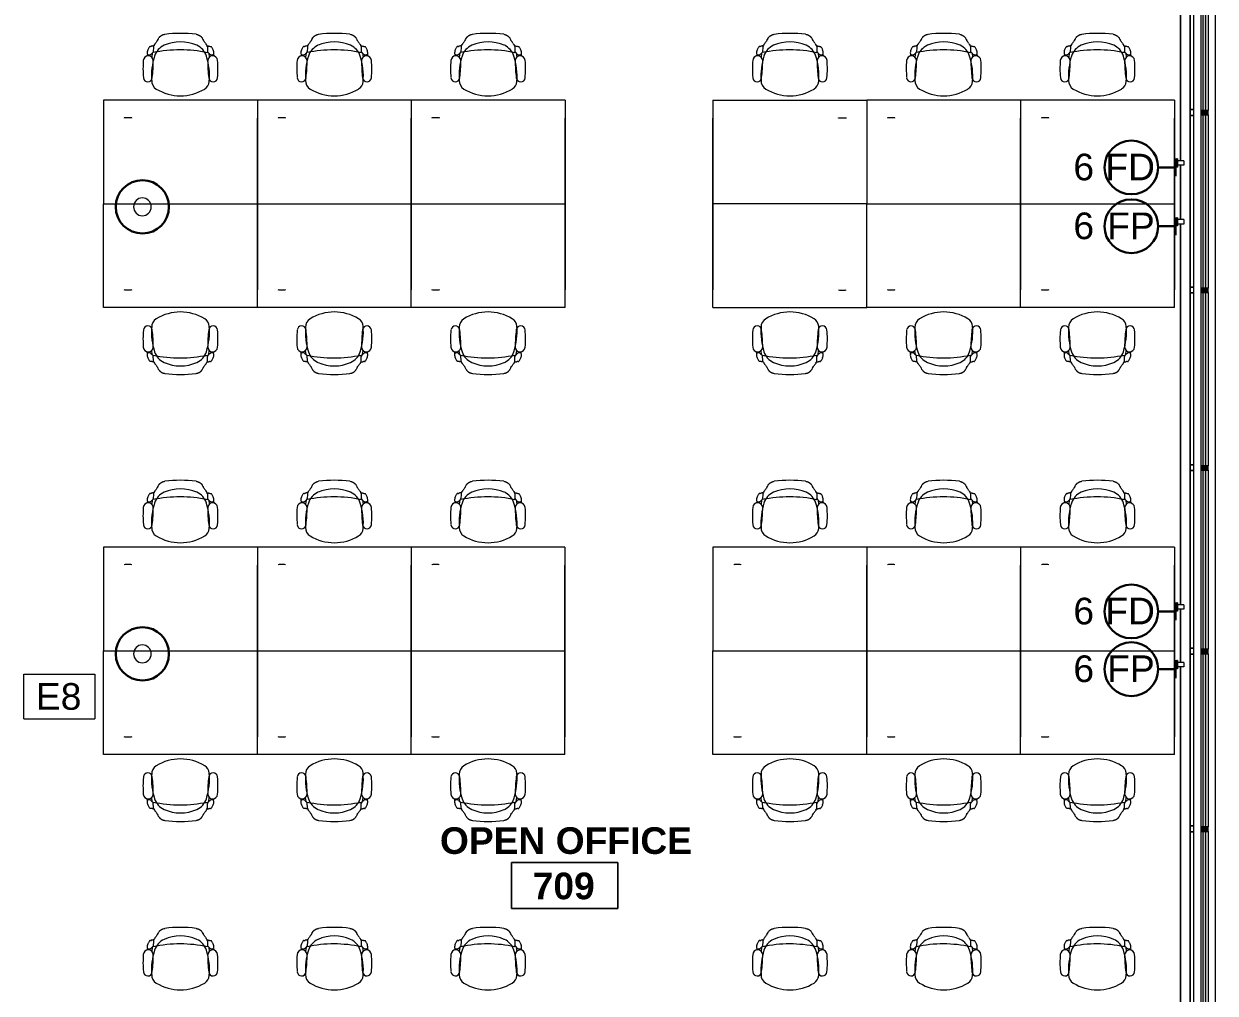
# Model space of a CAD drawing. Header units: inches. Extents: x -2349 to 1043, y -456 to 2193.
# Drawn here: x 603 to 1005.7, y 743.5 to 1071 of the extents above; entities that cross this region are included whole.
import ezdxf

# ---------------------------------------------------------------- set-up
doc = ezdxf.new("R2010")
doc.units = ezdxf.units.IN
doc.header["$MEASUREMENT"] = 0
for name, color, linetype, lineweight in [('5033_00_7th-9th Floors_Updated_dwg', 8, 'Continuous', 9), ('A-ANNO-KEYN', 231, 'Continuous', 9), ('A-ANNO-NOTE', 131, 'Continuous', 30), ('A-AREA-IDEN', 2, 'Continuous', 9), ('A-DETL-GENF', 92, 'Continuous', 9), ('A-GLAZ-CURT', 52, 'Continuous', 13), ('A-GLAZ-CWMG', 51, 'Continuous', 13), ('A-Glaz-Exst', 7, 'Continuous', 9), ('A-Shell', 7, 'Continuous', 9), ('E-ELEC-FIXT', 91, 'Continuous', 9), ('I-FURN', 30, 'Continuous', 9), ('I-WALL', 2, 'Continuous', 13)]:
    doc.layers.add(name, color=color, linetype=linetype, lineweight=lineweight)
doc.styles.add('Arial', font='arial.ttf', dxfattribs={"height": 9})
doc.styles.add('Swis721 Lt BT', font='swissl.ttf', dxfattribs={"height": 9})
doc.styles.add('Swis721 Lt BT_B', font='', dxfattribs={"height": 9})
doc.styles.get('Swis721 Lt BT_B').set_extended_font_data('Swis721 Lt BT', bold=True)

# ---------------------------------------------------------------- blocks, each defined once
blk = doc.blocks.new('5033_00_7th-9th Floors_Updated_dwg-8585573-7TH FLOOR POWER _ SIGNAL')
at = {"layer": 'A-Glaz-Exst'}
for p, q in [((997.2, 439.06), (997.2, 918.98)), ((997.2, 918.98), (997.2, 439.06)), ((997.2, 862.06), (998.45, 862.06)), ((998.45, 862.06), (997.2, 862.06)), ((997.2, 860.06), (998.45, 860.06)), ((998.45, 860.06), (997.2, 860.06)), ((997.2, 802.06), (998.45, 802.06)), ((998.45, 802.06), (997.2, 802.06)), ((997.2, 800.06), (998.45, 800.06)), ((998.45, 800.06), (997.2, 800.06)), ((997.2, 742.06), (998.45, 742.06)), ((998.45, 742.06), (997.2, 742.06)), ((997.2, 740.06), (998.45, 740.06)), ((998.45, 740.06), (997.2, 740.06)), ((997.2, 680.06), (998.45, 680.06)), ((998.45, 680.06), (997.2, 680.06)), ((997.2, 678.06), (998.45, 678.06)), ((998.45, 678.06), (997.2, 678.06)), ((997.2, 620.06), (998.45, 620.06)), ((998.45, 620.06), (997.2, 620.06)), ((997.2, 618.06), (998.45, 618.06)), ((998.45, 618.06), (997.2, 618.06))]:
    blk.add_line(p, q, dxfattribs=at)
at = {"layer": 'A-Shell'}
for p, q in [((993.95, 844.73), (993.95, 918.98)), ((993.95, 918.98), (993.95, 844.73)), ((993.95, 824.85), (993.95, 843.23)), ((993.95, 843.23), (993.95, 824.85)), ((993.95, 694.73), (993.95, 823.35)), ((993.95, 823.35), (993.95, 694.73)), ((993.95, 675.23), (993.95, 693.23)), ((993.95, 693.23), (993.95, 675.23)), ((993.95, 545.91), (993.95, 673.73)), ((993.95, 673.73), (993.95, 545.91))]:
    blk.add_line(p, q, dxfattribs=at)
blk = doc.blocks.new('System Panel - Glazed-9144666-7TH FLOOR POWER _ SIGNAL')
at = {"layer": 'A-GLAZ-CURT', "lineweight": 9}
h = blk.add_hatch(color=7, dxfattribs=at)
h.paths.add_polyline_path([(-64.04, -0.5), (-6.75, -0.5), (-6.75, 0.5), (-64.04, 0.5)], flags=0)
h.paths.add_polyline_path([(5.25, -0.5), (64.04, -0.5), (64.04, 0.5), (5.25, 0.5)], flags=0)
at = {"layer": 'A-GLAZ-CURT', "color": 8, "lineweight": 20}
for p, q in [((64.04, 0.5), (-64.04, 0.5)), ((-64.04, 0.5), (-64.04, -0.5)), ((64.04, -0.5), (64.04, 0.5)), ((-64.04, -0.5), (64.04, -0.5))]:
    blk.add_line(p, q, dxfattribs=at)
blk = doc.blocks.new('System Panel - Glazed-7824389-7TH FLOOR POWER _ SIGNAL')
at = {"layer": 'A-GLAZ-CURT', "lineweight": 9}
blk.add_hatch(color=7, dxfattribs=at).paths.add_polyline_path([(-29.25, -0.5), (29.25, -0.5), (29.25, 0.5), (-29.25, 0.5)], flags=0)
at = {"layer": 'A-GLAZ-CURT', "color": 8, "lineweight": 20}
for p, q in [((29.25, 0.5), (-29.25, 0.5)), ((-29.25, 0.5), (-29.25, -0.5)), ((29.25, -0.5), (29.25, 0.5)), ((-29.25, -0.5), (29.25, -0.5))]:
    blk.add_line(p, q, dxfattribs=at)
blk = doc.blocks.new('System Panel - Glazed-7824390-7TH FLOOR POWER _ SIGNAL')
at = {"layer": 'A-GLAZ-CURT', "lineweight": 9}
blk.add_hatch(color=7, dxfattribs=at).paths.add_polyline_path([(-30.25, -0.5), (30.25, -0.5), (30.25, 0.5), (-30.25, 0.5)], flags=0)
at = {"layer": 'A-GLAZ-CURT', "color": 8, "lineweight": 20}
for p, q in [((30.25, 0.5), (-30.25, 0.5)), ((-30.25, 0.5), (-30.25, -0.5)), ((30.25, -0.5), (30.25, 0.5)), ((-30.25, -0.5), (30.25, -0.5))]:
    blk.add_line(p, q, dxfattribs=at)
blk = doc.blocks.new('Rectangular Mullion - 1_5_ x 2_5_ rectangular SS-7796962-7TH FLOOR POWER _ SIGNAL')
at = {"layer": 'A-GLAZ-CWMG', "lineweight": 9}
for p, q in [((1000.83, -245.79), (1000.83, -304.29)), ((1003.33, -245.79), (1003.33, -304.29))]:
    blk.add_line(p, q, dxfattribs=at)
blk = doc.blocks.new('Rectangular Mullion - 1_5_ x 2_5_ rectangular SS-7796928-7TH FLOOR POWER _ SIGNAL')
at = {"layer": 'A-GLAZ-CWMG', "lineweight": 9}
for p, q in [((1000.83, -63.79), (1000.83, -124.29)), ((1003.33, -63.79), (1003.33, -124.29))]:
    blk.add_line(p, q, dxfattribs=at)
blk = doc.blocks.new('Rectangular Mullion - 1_5_ x 2_5_ rectangular SS-9144664-7TH FLOOR POWER _ SIGNAL')
at = {"layer": 'A-GLAZ-CWMG', "lineweight": 9}
for p, q in [((1000.83, 1169.8), (1000.83, 1111)), ((1003.33, 1169.8), (1003.33, 1111)), ((1000.83, 1099), (1000.83, 1041.71)), ((1003.33, 1099), (1003.33, 1041.71))]:
    blk.add_line(p, q, dxfattribs=at)
blk = doc.blocks.new('Rectangular Mullion - 1_5_ x 2_5_ rectangular SS-7796925-7TH FLOOR POWER _ SIGNAL')
at = {"layer": 'A-GLAZ-CWMG', "lineweight": 9}
blk.add_hatch(color=7, dxfattribs=at).paths.add_polyline_path([(-0.75, 0.5), (-0.75, 1.25), (0.75, 1.25), (0.75, -1.25), (-0.75, -1.25), (-0.75, -0.5)], flags=0)
at = {"layer": 'A-GLAZ-CWMG', "color": 8, "lineweight": 20}
for p, q in [((-0.75, 1.25), (0.75, 1.25)), ((-0.75, -1.25), (-0.75, 1.25)), ((0.75, 1.25), (0.75, -1.25)), ((0.75, -1.25), (-0.75, -1.25))]:
    blk.add_line(p, q, dxfattribs=at)
blk = doc.blocks.new('Steelcase - Ology - Desk Electric - Rectangular - 29__ D - 52_ x 35_-7821944-7TH FLOOR POWER _ SIGNAL')
at = {"layer": 'I-FURN'}
for p, q in [((-29, -23.78), (-29, 11.22)), ((23, 11.22), (-29, 11.22)), ((23, -23.78), (23, 11.22)), ((-29, -23.78), (23, -23.78))]:
    blk.add_line(p, q, dxfattribs=at)
blk = doc.blocks.new('Steelcase - Ology - Desk Electric - Base - Rectangular - 29__ D - 34__ W - 76__ W-7821946-7TH FLOOR POWER _ SIGNAL')
at = {"layer": 'I-FURN'}
for p, q in [((-28.68, 11.22), (-28.68, -17.78)), ((13.8, -17.79), (13.8, -17.83)), ((13.8, -17.83), (14.11, -17.9)), ((14.11, -17.9), (16.01, -17.9)), ((16.01, -17.9), (16.31, -17.83)), ((16.31, -17.83), (16.31, -17.79))]:
    blk.add_line(p, q, dxfattribs=at)
blk = doc.blocks.new('Steelcase - Ology - Desk Electric - Rectangular - 29__ D - 52_ x 35_-7821971-7TH FLOOR POWER _ SIGNAL')
at = {"layer": 'I-FURN'}
for p, q in [((-29, 23.78), (-29, -11.22)), ((-29, 23.78), (23, 23.78)), ((23, 23.78), (23, -11.22)), ((23, -11.22), (-29, -11.22))]:
    blk.add_line(p, q, dxfattribs=at)
blk = doc.blocks.new('Steelcase - Ology - Desk Electric - Base - Rectangular - 29__ D - 34__ W - 76__ W-7821973-7TH FLOOR POWER _ SIGNAL')
at = {"layer": 'I-FURN'}
for p, q in [((-28.68, -11.22), (-28.68, 17.78)), ((13.8, 17.83), (14.11, 17.9)), ((13.8, 17.79), (13.8, 17.83)), ((14.11, 17.9), (16.01, 17.9)), ((16.01, 17.9), (16.31, 17.83)), ((16.31, 17.83), (16.31, 17.79))]:
    blk.add_line(p, q, dxfattribs=at)
blk = doc.blocks.new('Steelcase - Ology - Desk Electric - Rectangular - 29__ D - 52_ x 35_-V30-7TH FLOOR POWER _ SIGNAL')
at = {"layer": 'I-FURN'}
for p, q in [((-29, -23.78), (-29, 11.22)), ((23, 11.22), (-29, 11.22)), ((23, -23.78), (23, 11.22)), ((-29, -23.78), (23, -23.78))]:
    blk.add_line(p, q, dxfattribs=at)
blk = doc.blocks.new('Steelcase - Ology - Desk Electric - Rectangular - 29__ D - 52_ x 35_-V31-7TH FLOOR POWER _ SIGNAL')
at = {"layer": 'I-FURN'}
for p, q in [((-29, 23.78), (-29, -11.22)), ((-29, 23.78), (23, 23.78)), ((23, 23.78), (23, -11.22)), ((23, -11.22), (-29, -11.22))]:
    blk.add_line(p, q, dxfattribs=at)
blk = doc.blocks.new('Steelcase - Seating - Series 1 - Task Chair - Task Chair-7826190-7TH FLOOR POWER _ SIGNAL')
at = {"layer": 'I-FURN'}
for p, q in [((-10.17, -2.55), (-10.38, -2.55)), ((-9.09, -2.55), (-9.22, -4.65)), ((9.09, -2.55), (9.09, -4.68)), ((10.17, -2.55), (10.38, -2.55)), ((-11.19, -5.22), (-11.25, -5.79)), ((-9.88, -5.14), (-9.56, -4.85)), ((-9.56, -4.85), (-9.71, -6.23)), ((9.2, -4.34), (9.09, -4.19)), ((9.88, -5.14), (9.56, -4.85)), ((9.56, -4.85), (9.71, -6.22)), ((11.19, -5.22), (11.25, -5.79))]:
    blk.add_line(p, q, dxfattribs=at)
for centre, radius, start, end in [((-0.12, -48.46), 44.74, 78.1161, 101.7376), ((-3.05, -7.65), 6, 114.254, 162.1001), ((0, -14.41), 13.41, 65.746, 114.254), ((3.05, -7.65), 6, 17.8999, 65.746), ((22.73, -9.96), 35.4, 175.7229, 184.9987), ((-10.88, -7.44), 1.69, 4.2771, 175.7229), ((11.73, -12.42), 21.53, 162.1001, 184.2769), ((-2.85, -9.17), 7.99, 142.7486, 147.2514), ((-61.01, -7.05), 51.82, 353.3109, 359.705), ((-12.1, -12.55), 21.92, 355.1341, 17.8999), ((2.85, -9.17), 7.99, 32.7486, 37.2514), ((10.88, -7.43), 1.68, 4.515, 180.2888), ((61.01, -7.18), 51.82, 180.2888, 186.6891), ((-22.73, -10.08), 35.4, 355.0013, 4.515), ((-11.04, -13.04), 1.5, 184.9987, 353.3109), ((-6.5, -14.17), 3.24, 177.4671, 238.7484), ((6.5, -14.16), 3.25, 301.2516, 355.7231), ((11.04, -13.04), 1.5, 186.6891, 355.0013), ((0, -3.46), 15.77, 238.7484, 301.2516)]:
    blk.add_arc(centre, radius, start, end, dxfattribs=at)
for centre, major_axis, ratio, start_param, end_param in [((-7.15, 5.5), (0.87, 6.2), 0.154562, 3.399732, 3.701416), ((0.01, -31.09), (37.17, 0.02), 0.886583, 1.427587, 1.713397), ((7.16, 5.51), (-0.87, 6.2), 0.154825, 2.582529, 2.883606), ((-9.53, -4.74), (0.03, 2.1), 0.841362, 1.08627, 1.703617), ((-8.59, -6.34), (1.72, 5.94), 0.52706, 1.108678, 1.274239), ((-9.88, -3.86), (0.31, 1.61), 0.651034, 0.76658, 1.051038), ((2.41, 4.34), (12.7, 6.86), 0.060387, 3.254097, 3.377177), ((14.26, 36.92), (23.61, 40.36), 0.024762, 2.883774, 2.945408), ((-4.52, 16.42), (4.45, 18.42), 0.085659, 3.22746, 3.341758), ((-4.27, 16.52), (4.71, 18.52), 0.083254, 3.342674, 3.400954), ((86.51, -0.26), (95.89, 4.54), 0.22439, 2.946156, 2.989179), ((-86.51, -0.11), (-95.89, 4.68), 0.223967, 3.294323, 3.337389), ((4.31, 16.54), (-4.67, 18.53), 0.08384, 2.882769, 2.961473), ((4.62, 16.47), (-4.35, 18.45), 0.086501, 2.96286, 3.053569), ((-14.1, 37.05), (-23.45, 40.49), 0.023763, 3.337899, 3.400622), ((-2.41, 4.34), (-12.7, 6.86), 0.060387, 2.906008, 3.029088), ((9.88, -3.86), (-0.31, 1.61), 0.651034, 5.232147, 5.516606), ((8.59, -6.34), (-1.72, 5.94), 0.52706, 5.008946, 5.174507), ((9.53, -4.74), (-0.03, 2.1), 0.841362, 4.579568, 5.196915), ((-10.94, -4.92), (-0.004, 0.422), 0.857374, 1.745249, 2.84774), ((-11.02, -3.62), (-0.99, 1.63), 0.718676, 2.427045, 3.274454), ((11.02, -3.62), (0.99, 1.63), 0.718676, 3.008732, 3.85614), ((10.94, -4.92), (0.004, 0.422), 0.857374, 3.435445, 4.537937)]:
    blk.add_ellipse(centre, major_axis=major_axis, ratio=ratio, start_param=start_param, end_param=end_param, dxfattribs=at)
for points, knots in [([(-7.38, 0.17), (-7.35, 0.26), (-7.27, 0.4), (-7.14, 0.56), (-7.05, 0.66), (-6.98, 0.73), (-6.91, 0.8), (-6.83, 0.86), (-6.74, 0.93), (-6.65, 1), (-6.56, 1.06), (-6.46, 1.12), (-6.36, 1.18), (-6.25, 1.24), (-6.14, 1.29), (-5.99, 1.35), (-5.72, 1.45), (-5.46, 1.5), (-5.29, 1.53)], [-1, -1, -1, -1, -0.833333, -0.75, -0.708333, -0.666667, -0.625, -0.583333, -0.541667, -0.5, -0.458333, -0.416667, -0.375, -0.333333, -0.291667, -0.25, -0.166667, 0, 0, 0, 0]), ([(5.29, 1.53), (5.46, 1.51), (5.72, 1.45), (5.99, 1.36), (6.14, 1.29), (6.25, 1.24), (6.36, 1.19), (6.46, 1.13), (6.56, 1.07), (6.65, 1), (6.74, 0.94), (6.83, 0.87), (6.91, 0.8), (6.98, 0.73), (7.05, 0.66), (7.14, 0.57), (7.27, 0.4), (7.35, 0.26), (7.38, 0.18)], [-1, -1, -1, -1, -0.833333, -0.75, -0.708333, -0.666667, -0.625, -0.583333, -0.541667, -0.5, -0.458333, -0.416667, -0.375, -0.333333, -0.291667, -0.25, -0.166667, 0, 0, 0, 0]), ([(-9, -2.35), (-9.06, -2.35), (-9.17, -2.37), (-9.39, -2.4), (-9.6, -2.44), (-9.74, -2.47), (-9.81, -2.49), (-9.84, -2.5), (-9.85, -2.5)], [0, 0, 0, 0, 0.142857, 0.285714, 0.571429, 0.785714, 0.892857, 1, 1, 1, 1]), ([(9, -2.35), (9.06, -2.35), (9.17, -2.37), (9.39, -2.4), (9.6, -2.44), (9.74, -2.47), (9.81, -2.49), (9.84, -2.5), (9.85, -2.5)], [0, 0, 0, 0, 0.142857, 0.285714, 0.571429, 0.785714, 0.892857, 1, 1, 1, 1])]:
    blk.add_open_spline(points, degree=3, knots=knots, dxfattribs=at)
blk = doc.blocks.new('Steelcase - Seating - Series 1 - Task Chair - Task Chair-7826191-7TH FLOOR POWER _ SIGNAL')
at = {"layer": 'I-FURN'}
for p, q in [((-11.19, 5.22), (-11.25, 5.79)), ((-9.88, 5.14), (-9.56, 4.85)), ((-9.56, 4.85), (-9.71, 6.23)), ((-9.09, 2.55), (-9.22, 4.65)), ((9.09, 2.55), (9.09, 4.68)), ((9.2, 4.34), (9.09, 4.19)), ((9.56, 4.85), (9.71, 6.22)), ((9.88, 5.14), (9.56, 4.85)), ((11.19, 5.22), (11.25, 5.79)), ((-10.17, 2.55), (-10.38, 2.55)), ((10.17, 2.55), (10.38, 2.55))]:
    blk.add_line(p, q, dxfattribs=at)
for centre, radius, start, end in [((-6.5, 14.17), 3.24, 121.2516, 182.5329), ((0, 3.46), 15.77, 58.7484, 121.2516), ((6.5, 14.16), 3.25, 4.2769, 58.7484), ((22.73, 9.96), 35.4, 175.0013, 184.2771), ((-11.04, 13.04), 1.5, 6.6891, 175.0013), ((11.73, 12.42), 21.53, 175.7231, 197.8999), ((-61.01, 7.05), 51.82, 0.295, 6.6891), ((-12.1, 12.55), 21.92, 342.1001, 4.8659), ((61.01, 7.18), 51.82, 173.3109, 179.7112), ((11.04, 13.04), 1.5, 4.9987, 173.3109), ((-22.73, 10.08), 35.4, 355.485, 4.9987), ((-10.88, 7.44), 1.69, 184.2771, 355.7229), ((-2.85, 9.17), 7.99, 212.7486, 217.2514), ((-0.12, 48.46), 44.74, 258.2624, 281.8839), ((-3.05, 7.65), 6, 197.8999, 245.746), ((3.05, 7.65), 6, 294.254, 342.1001), ((10.88, 7.43), 1.68, 179.7112, 355.485), ((2.85, 9.17), 7.99, 322.7486, 327.2514), ((0, 14.41), 13.41, 245.746, 294.254)]:
    blk.add_arc(centre, radius, start, end, dxfattribs=at)
for centre, major_axis, ratio, start_param, end_param in [((-9.53, 4.74), (-0.03, 2.1), 0.841362, 1.437975, 2.055322), ((-10.94, 4.92), (0.004, 0.422), 0.857374, 0.293852, 1.396344), ((-11.02, 3.62), (0.99, 1.63), 0.718676, 6.150324, 6.997733), ((11.02, 3.62), (-0.99, 1.63), 0.718676, 5.568638, 6.416046), ((10.94, 4.92), (-0.004, 0.422), 0.857374, 4.886841, 5.989333), ((9.53, 4.74), (0.03, 2.1), 0.841362, 4.227863, 4.84521), ((-8.59, 6.34), (-1.72, 5.94), 0.52706, 1.867354, 2.032914), ((-9.88, 3.86), (-0.31, 1.61), 0.651034, 2.090555, 2.375013), ((2.41, -4.34), (-12.7, 6.86), 0.060387, 6.047601, 6.170681), ((14.26, -36.92), (-23.61, 40.36), 0.024762, 0.196185, 0.257818), ((-4.52, -16.42), (-4.45, 18.42), 0.085659, 6.08302, 6.197318), ((-4.27, -16.52), (-4.71, 18.52), 0.083254, 6.023824, 6.082104), ((86.51, 0.26), (-95.89, 4.54), 0.22439, 0.152414, 0.195437), ((-7.15, -5.5), (-0.87, 6.2), 0.154562, 5.723362, 6.025046), ((7.16, -5.51), (0.87, 6.2), 0.154825, 0.257987, 0.559064), ((-86.51, 0.11), (95.89, 4.68), 0.223967, 6.087389, 6.130455), ((4.31, -16.54), (4.67, 18.53), 0.08384, 0.18012, 0.258824), ((4.62, -16.47), (4.35, 18.45), 0.086501, 0.088023, 0.178733), ((-14.1, -37.05), (23.45, 40.49), 0.023763, 6.024156, 6.086879), ((-2.41, -4.34), (12.7, 6.86), 0.060387, 0.112505, 0.235585), ((9.88, 3.86), (0.31, 1.61), 0.651034, 3.908172, 4.192631), ((8.59, 6.34), (1.72, 5.94), 0.52706, 4.250271, 4.415832), ((0.01, 31.09), (-37.17, 0.02), 0.886583, 1.428196, 1.714006)]:
    blk.add_ellipse(centre, major_axis=major_axis, ratio=ratio, start_param=start_param, end_param=end_param, dxfattribs=at)
for points, knots in [([(-9, 2.35), (-9.06, 2.35), (-9.17, 2.37), (-9.39, 2.4), (-9.6, 2.44), (-9.74, 2.47), (-9.81, 2.49), (-9.84, 2.5), (-9.85, 2.5)], [0, 0, 0, 0, 0.142857, 0.285714, 0.571429, 0.785714, 0.892857, 1, 1, 1, 1]), ([(9, 2.35), (9.06, 2.35), (9.17, 2.37), (9.39, 2.4), (9.6, 2.44), (9.74, 2.47), (9.81, 2.49), (9.84, 2.5), (9.85, 2.5)], [0, 0, 0, 0, 0.142857, 0.285714, 0.571429, 0.785714, 0.892857, 1, 1, 1, 1]), ([(-7.38, -0.17), (-7.35, -0.26), (-7.27, -0.4), (-7.14, -0.56), (-7.05, -0.66), (-6.98, -0.73), (-6.91, -0.8), (-6.83, -0.86), (-6.74, -0.93), (-6.65, -1), (-6.56, -1.06), (-6.46, -1.12), (-6.36, -1.18), (-6.25, -1.24), (-6.14, -1.29), (-5.99, -1.35), (-5.72, -1.45), (-5.46, -1.5), (-5.29, -1.53)], [-1, -1, -1, -1, -0.833333, -0.75, -0.708333, -0.666667, -0.625, -0.583333, -0.541667, -0.5, -0.458333, -0.416667, -0.375, -0.333333, -0.291667, -0.25, -0.166667, 0, 0, 0, 0]), ([(5.29, -1.53), (5.46, -1.51), (5.72, -1.45), (5.99, -1.36), (6.14, -1.29), (6.25, -1.24), (6.36, -1.19), (6.46, -1.13), (6.56, -1.07), (6.65, -1), (6.74, -0.94), (6.83, -0.87), (6.91, -0.8), (6.98, -0.73), (7.05, -0.66), (7.14, -0.57), (7.27, -0.4), (7.35, -0.26), (7.38, -0.18)], [-1, -1, -1, -1, -0.833333, -0.75, -0.708333, -0.666667, -0.625, -0.583333, -0.541667, -0.5, -0.458333, -0.416667, -0.375, -0.333333, -0.291667, -0.25, -0.166667, 0, 0, 0, 0])]:
    blk.add_open_spline(points, degree=3, knots=knots, dxfattribs=at)
blk = doc.blocks.new('PS - System Furniture Poke-Thru - 120V-8614908-7TH FLOOR POWER _ SIGNAL')
at = {"layer": 'A-DETL-GENF'}
for start, end in [(360, 180), (180, 360)]:
    blk.add_arc((0, 0), 3, start, end, dxfattribs=at)
blk = doc.blocks.new('PS - Power Device _Wall Base_ - Basefeed Data-V73-7TH FLOOR POWER _ SIGNAL')
at = {"layer": 'E-ELEC-FIXT'}
for p, q in [((992.77, 1022.62), (992.77, 1025.37)), ((992.95, 1025.37), (992.77, 1025.37)), ((992.95, 1025.37), (992.95, 1022.62)), ((995.08, 1024.75), (992.95, 1024.75)), ((995.08, 1023.25), (992.95, 1023.25)), ((995.08, 1024.75), (995.08, 1023.25)), ((992.95, 1022.62), (992.77, 1022.62))]:
    blk.add_line(p, q, dxfattribs=at)
blk = doc.blocks.new('PS - Power Device _Wall Base_ - Basefeed Power-V74-7TH FLOOR POWER _ SIGNAL')
at = {"layer": 'E-ELEC-FIXT'}
for p, q in [((992.77, 702.81), (992.77, 705.56)), ((992.95, 705.56), (992.77, 705.56)), ((992.95, 705.56), (992.95, 702.81)), ((995.08, 704.93), (992.95, 704.93)), ((995.08, 704.93), (995.08, 703.43)), ((992.95, 702.81), (992.77, 702.81)), ((995.08, 703.43), (992.95, 703.43))]:
    blk.add_line(p, q, dxfattribs=at)
blk = doc.blocks.new('Room Tag - Room Name and Number-3379422-7TH FLOOR POWER _ SIGNAL')
at = {"layer": 'A-AREA-IDEN'}
for p, q in [((-0.1881, -0.1636), (-0.1881, -0.0018)), ((-0.1881, -0.0018), (0.1869, -0.0018)), ((0.1869, -0.0018), (-0.1881, -0.0018)), ((-0.1881, -0.0018), (-0.1881, -0.1636)), ((0.1869, -0.0018), (0.1869, -0.1636)), ((0.1869, -0.1636), (0.1869, -0.0018)), ((0.1869, -0.1636), (-0.1881, -0.1636)), ((-0.1881, -0.1636), (0.1869, -0.1636))]:
    blk.add_line(p, q, dxfattribs=at)
blk = doc.blocks.new('Keynote Tag - Keynote Number - Boxed-135510-7TH FLOOR POWER _ SIGNAL')
at = {"layer": 'A-ANNO-KEYN'}
for p, q in [((-0.125, -0.0792), (-0.125, 0.0781)), ((-0.125, 0.0781), (0.125, 0.0781)), ((0.125, 0.0781), (0.125, -0.0792)), ((-0.125, -0.0792), (0.125, -0.0792))]:
    blk.add_line(p, q, dxfattribs=at)

msp = doc.modelspace()

# ---------------------------------------------------------------- linework, layer by layer
at = {"layer": 'A-ANNO-NOTE'}
for p, q in [((992.3, 1019.5), (992.3, 1025.5)), ((992.3, 1022.5), (986.44, 1022.5)), ((992.3, 999.62), (992.3, 1005.62)), ((992.3, 1002.62), (986.44, 1002.62)), ((992.3, 869.5), (992.3, 875.5)), ((992.3, 872.5), (986.44, 872.5)), ((992.3, 850), (992.3, 856)), ((992.3, 853), (986.44, 853))]:
    msp.add_line(p, q, dxfattribs=at)
for centre, radius in [((977.37, 1022.5), 9.07), ((643.08, 1009.18), 9), ((977.37, 1002.62), 9.07), ((977.37, 872.5), 9.07), ((643.08, 858.18), 9), ((977.37, 853), 9.07)]:
    msp.add_circle(centre, radius, dxfattribs=at)
at = {"layer": 'I-WALL', "lineweight": 9}
for p, q in [((1005.7, 1677.05), (1005.7, -450.91)), ((998.45, 619.06), (998.45, 1099))]:
    msp.add_line(p, q, dxfattribs=at)

# ---------------------------------------------------------------- block references
at = {"layer": '5033_00_7th-9th Floors_Updated_dwg', "color": 7}
msp.add_blockref('5033_00_7th-9th Floors_Updated_dwg-8585573-7TH FLOOR POWER _ SIGNAL', (0, 180.02), dxfattribs=at)
at = {"layer": 'A-ANNO-KEYN', "xscale": 95.99999999999994, "yscale": 95.99999999999994, "zscale": 95.99999999999994}
msp.add_blockref('Keynote Tag - Keynote Number - Boxed-135510-7TH FLOOR POWER _ SIGNAL', (615.01, 843.83), dxfattribs=at)
at = {"layer": 'A-AREA-IDEN', "xscale": 95.99999999999994, "yscale": 95.99999999999994, "zscale": 95.99999999999994}
msp.add_blockref('Room Tag - Room Name and Number-3379422-7TH FLOOR POWER _ SIGNAL', (785.9, 787.86), dxfattribs=at)
at = {"layer": 'A-GLAZ-CURT', "lineweight": 9, "rotation": 89.99999999999991}
for name, p in [('System Panel - Glazed-9144666-7TH FLOOR POWER _ SIGNAL', (1002.08, 1105.75)), ('System Panel - Glazed-7824389-7TH FLOOR POWER _ SIGNAL', (1002.08, 1010.96)), ('System Panel - Glazed-7824389-7TH FLOOR POWER _ SIGNAL', (1002.08, 950.96)), ('System Panel - Glazed-7824390-7TH FLOOR POWER _ SIGNAL', (1002.08, 889.96)), ('System Panel - Glazed-7824389-7TH FLOOR POWER _ SIGNAL', (1002.08, 828.96)), ('System Panel - Glazed-7824389-7TH FLOOR POWER _ SIGNAL', (1002.08, 768.96))]:
    msp.add_blockref(name, p, dxfattribs=at)
at = {"layer": 'A-GLAZ-CWMG', "lineweight": 9}
for name, p in [('Rectangular Mullion - 1_5_ x 2_5_ rectangular SS-9144664-7TH FLOOR POWER _ SIGNAL', (0, 0)), ('Rectangular Mullion - 1_5_ x 2_5_ rectangular SS-7796962-7TH FLOOR POWER _ SIGNAL', (0, 1286)), ('Rectangular Mullion - 1_5_ x 2_5_ rectangular SS-7796962-7TH FLOOR POWER _ SIGNAL', (0, 1226)), ('Rectangular Mullion - 1_5_ x 2_5_ rectangular SS-7796928-7TH FLOOR POWER _ SIGNAL', (0, 984)), ('Rectangular Mullion - 1_5_ x 2_5_ rectangular SS-7796962-7TH FLOOR POWER _ SIGNAL', (0, 1104)), ('Rectangular Mullion - 1_5_ x 2_5_ rectangular SS-7796962-7TH FLOOR POWER _ SIGNAL', (0, 1044))]:
    msp.add_blockref(name, p, dxfattribs=at)
at = {"layer": 'A-GLAZ-CWMG', "lineweight": 9, "extrusion": (0, 0, -1), "rotation": 90.0000000000001}
for p in [(-1002.08, 1040.96), (-1002.08, 980.96), (-1002.08, 920.96), (-1002.08, 858.96), (-1002.08, 798.96)]:
    msp.add_blockref('Rectangular Mullion - 1_5_ x 2_5_ rectangular SS-7796925-7TH FLOOR POWER _ SIGNAL', p, dxfattribs=at)
at = {"layer": 'E-ELEC-FIXT'}
for name, p in [('PS - Power Device _Wall Base_ - Basefeed Data-V73-7TH FLOOR POWER _ SIGNAL', (0, 0)), ('PS - System Furniture Poke-Thru - 120V-8614908-7TH FLOOR POWER _ SIGNAL', (643.08, 1009.18)), ('PS - Power Device _Wall Base_ - Basefeed Power-V74-7TH FLOOR POWER _ SIGNAL', (0, 299.94)), ('PS - Power Device _Wall Base_ - Basefeed Data-V73-7TH FLOOR POWER _ SIGNAL', (0, -150)), ('PS - System Furniture Poke-Thru - 120V-8614908-7TH FLOOR POWER _ SIGNAL', (643.08, 858.18)), ('PS - Power Device _Wall Base_ - Basefeed Power-V74-7TH FLOOR POWER _ SIGNAL', (0, 150.32))]:
    msp.add_blockref(name, p, dxfattribs=at)
at = {"layer": 'I-FURN'}
for name, p in [('Steelcase - Seating - Series 1 - Task Chair - Task Chair-7826190-7TH FLOOR POWER _ SIGNAL', (655.96, 1065.93)), ('Steelcase - Seating - Series 1 - Task Chair - Task Chair-7826190-7TH FLOOR POWER _ SIGNAL', (707.96, 1065.93)), ('Steelcase - Seating - Series 1 - Task Chair - Task Chair-7826190-7TH FLOOR POWER _ SIGNAL', (759.92, 1065.93)), ('Steelcase - Seating - Series 1 - Task Chair - Task Chair-7826190-7TH FLOOR POWER _ SIGNAL', (861.95, 1065.93)), ('Steelcase - Seating - Series 1 - Task Chair - Task Chair-7826190-7TH FLOOR POWER _ SIGNAL', (913.95, 1065.93)), ('Steelcase - Seating - Series 1 - Task Chair - Task Chair-7826190-7TH FLOOR POWER _ SIGNAL', (965.91, 1065.93)), ('Steelcase - Ology - Desk Electric - Rectangular - 29__ D - 52_ x 35_-7821971-7TH FLOOR POWER _ SIGNAL', (864.95, 1021.4)), ('Steelcase - Ology - Desk Electric - Base - Rectangular - 29__ D - 34__ W - 76__ W-7821973-7TH FLOOR POWER _ SIGNAL', (864.63, 1021.4)), ('Steelcase - Ology - Desk Electric - Rectangular - 29__ D - 52_ x 35_-7821944-7TH FLOOR POWER _ SIGNAL', (864.95, 998.96)), ('Steelcase - Ology - Desk Electric - Base - Rectangular - 29__ D - 34__ W - 76__ W-7821946-7TH FLOOR POWER _ SIGNAL', (864.63, 998.96)), ('Steelcase - Seating - Series 1 - Task Chair - Task Chair-7826191-7TH FLOOR POWER _ SIGNAL', (655.96, 954.43)), ('Steelcase - Seating - Series 1 - Task Chair - Task Chair-7826191-7TH FLOOR POWER _ SIGNAL', (707.96, 954.43)), ('Steelcase - Seating - Series 1 - Task Chair - Task Chair-7826191-7TH FLOOR POWER _ SIGNAL', (759.92, 954.43)), ('Steelcase - Seating - Series 1 - Task Chair - Task Chair-7826191-7TH FLOOR POWER _ SIGNAL', (861.95, 954.43)), ('Steelcase - Seating - Series 1 - Task Chair - Task Chair-7826191-7TH FLOOR POWER _ SIGNAL', (913.95, 954.43)), ('Steelcase - Seating - Series 1 - Task Chair - Task Chair-7826191-7TH FLOOR POWER _ SIGNAL', (965.91, 954.43)), ('Steelcase - Seating - Series 1 - Task Chair - Task Chair-7826190-7TH FLOOR POWER _ SIGNAL', (655.96, 914.93)), ('Steelcase - Seating - Series 1 - Task Chair - Task Chair-7826190-7TH FLOOR POWER _ SIGNAL', (707.96, 914.93)), ('Steelcase - Seating - Series 1 - Task Chair - Task Chair-7826190-7TH FLOOR POWER _ SIGNAL', (759.92, 914.93)), ('Steelcase - Seating - Series 1 - Task Chair - Task Chair-7826190-7TH FLOOR POWER _ SIGNAL', (861.95, 914.93)), ('Steelcase - Seating - Series 1 - Task Chair - Task Chair-7826190-7TH FLOOR POWER _ SIGNAL', (913.95, 914.93)), ('Steelcase - Seating - Series 1 - Task Chair - Task Chair-7826190-7TH FLOOR POWER _ SIGNAL', (965.91, 914.93)), ('Steelcase - Seating - Series 1 - Task Chair - Task Chair-7826191-7TH FLOOR POWER _ SIGNAL', (655.96, 803.43)), ('Steelcase - Seating - Series 1 - Task Chair - Task Chair-7826191-7TH FLOOR POWER _ SIGNAL', (707.96, 803.43)), ('Steelcase - Seating - Series 1 - Task Chair - Task Chair-7826191-7TH FLOOR POWER _ SIGNAL', (759.92, 803.43)), ('Steelcase - Seating - Series 1 - Task Chair - Task Chair-7826191-7TH FLOOR POWER _ SIGNAL', (861.95, 803.43)), ('Steelcase - Seating - Series 1 - Task Chair - Task Chair-7826191-7TH FLOOR POWER _ SIGNAL', (913.95, 803.43)), ('Steelcase - Seating - Series 1 - Task Chair - Task Chair-7826191-7TH FLOOR POWER _ SIGNAL', (965.91, 803.43)), ('Steelcase - Seating - Series 1 - Task Chair - Task Chair-7826190-7TH FLOOR POWER _ SIGNAL', (655.96, 763.89)), ('Steelcase - Seating - Series 1 - Task Chair - Task Chair-7826190-7TH FLOOR POWER _ SIGNAL', (707.96, 763.89)), ('Steelcase - Seating - Series 1 - Task Chair - Task Chair-7826190-7TH FLOOR POWER _ SIGNAL', (759.92, 763.89)), ('Steelcase - Seating - Series 1 - Task Chair - Task Chair-7826190-7TH FLOOR POWER _ SIGNAL', (861.95, 763.89)), ('Steelcase - Seating - Series 1 - Task Chair - Task Chair-7826190-7TH FLOOR POWER _ SIGNAL', (913.95, 763.89)), ('Steelcase - Seating - Series 1 - Task Chair - Task Chair-7826190-7TH FLOOR POWER _ SIGNAL', (965.91, 763.89))]:
    msp.add_blockref(name, p, dxfattribs=at)
at = {"layer": 'I-FURN', "rotation": 180}
for name, p in [('Steelcase - Ology - Desk Electric - Rectangular - 29__ D - 52_ x 35_-V30-7TH FLOOR POWER _ SIGNAL', (652.96, 1021.4)), ('Steelcase - Ology - Desk Electric - Rectangular - 29__ D - 52_ x 35_-7821944-7TH FLOOR POWER _ SIGNAL', (704.96, 1021.4)), ('Steelcase - Ology - Desk Electric - Rectangular - 29__ D - 52_ x 35_-7821944-7TH FLOOR POWER _ SIGNAL', (756.96, 1021.4)), ('Steelcase - Ology - Desk Electric - Rectangular - 29__ D - 52_ x 35_-7821944-7TH FLOOR POWER _ SIGNAL', (910.95, 1021.4)), ('Steelcase - Ology - Desk Electric - Rectangular - 29__ D - 52_ x 35_-7821944-7TH FLOOR POWER _ SIGNAL', (962.95, 1021.4)), ('Steelcase - Ology - Desk Electric - Base - Rectangular - 29__ D - 34__ W - 76__ W-7821946-7TH FLOOR POWER _ SIGNAL', (653.28, 1021.4)), ('Steelcase - Ology - Desk Electric - Base - Rectangular - 29__ D - 34__ W - 76__ W-7821946-7TH FLOOR POWER _ SIGNAL', (705.28, 1021.4)), ('Steelcase - Ology - Desk Electric - Base - Rectangular - 29__ D - 34__ W - 76__ W-7821946-7TH FLOOR POWER _ SIGNAL', (757.28, 1021.4)), ('Steelcase - Ology - Desk Electric - Base - Rectangular - 29__ D - 34__ W - 76__ W-7821946-7TH FLOOR POWER _ SIGNAL', (911.27, 1021.4)), ('Steelcase - Ology - Desk Electric - Base - Rectangular - 29__ D - 34__ W - 76__ W-7821946-7TH FLOOR POWER _ SIGNAL', (963.27, 1021.4)), ('Steelcase - Ology - Desk Electric - Rectangular - 29__ D - 52_ x 35_-V31-7TH FLOOR POWER _ SIGNAL', (652.96, 998.96)), ('Steelcase - Ology - Desk Electric - Base - Rectangular - 29__ D - 34__ W - 76__ W-7821973-7TH FLOOR POWER _ SIGNAL', (653.28, 998.96)), ('Steelcase - Ology - Desk Electric - Rectangular - 29__ D - 52_ x 35_-7821971-7TH FLOOR POWER _ SIGNAL', (704.96, 998.96)), ('Steelcase - Ology - Desk Electric - Base - Rectangular - 29__ D - 34__ W - 76__ W-7821973-7TH FLOOR POWER _ SIGNAL', (705.28, 998.96)), ('Steelcase - Ology - Desk Electric - Rectangular - 29__ D - 52_ x 35_-7821971-7TH FLOOR POWER _ SIGNAL', (756.96, 998.96)), ('Steelcase - Ology - Desk Electric - Base - Rectangular - 29__ D - 34__ W - 76__ W-7821973-7TH FLOOR POWER _ SIGNAL', (757.28, 998.96)), ('Steelcase - Ology - Desk Electric - Rectangular - 29__ D - 52_ x 35_-7821971-7TH FLOOR POWER _ SIGNAL', (910.95, 998.96)), ('Steelcase - Ology - Desk Electric - Base - Rectangular - 29__ D - 34__ W - 76__ W-7821973-7TH FLOOR POWER _ SIGNAL', (911.27, 998.96)), ('Steelcase - Ology - Desk Electric - Rectangular - 29__ D - 52_ x 35_-7821971-7TH FLOOR POWER _ SIGNAL', (962.95, 998.96)), ('Steelcase - Ology - Desk Electric - Base - Rectangular - 29__ D - 34__ W - 76__ W-7821973-7TH FLOOR POWER _ SIGNAL', (963.27, 998.96)), ('Steelcase - Ology - Desk Electric - Rectangular - 29__ D - 52_ x 35_-V30-7TH FLOOR POWER _ SIGNAL', (652.96, 870.4)), ('Steelcase - Ology - Desk Electric - Rectangular - 29__ D - 52_ x 35_-7821944-7TH FLOOR POWER _ SIGNAL', (704.96, 870.4)), ('Steelcase - Ology - Desk Electric - Rectangular - 29__ D - 52_ x 35_-7821944-7TH FLOOR POWER _ SIGNAL', (756.92, 870.4)), ('Steelcase - Ology - Desk Electric - Rectangular - 29__ D - 52_ x 35_-7821944-7TH FLOOR POWER _ SIGNAL', (858.95, 870.4)), ('Steelcase - Ology - Desk Electric - Rectangular - 29__ D - 52_ x 35_-7821944-7TH FLOOR POWER _ SIGNAL', (910.95, 870.4)), ('Steelcase - Ology - Desk Electric - Rectangular - 29__ D - 52_ x 35_-7821944-7TH FLOOR POWER _ SIGNAL', (962.95, 870.4)), ('Steelcase - Ology - Desk Electric - Base - Rectangular - 29__ D - 34__ W - 76__ W-7821946-7TH FLOOR POWER _ SIGNAL', (653.28, 870.4)), ('Steelcase - Ology - Desk Electric - Base - Rectangular - 29__ D - 34__ W - 76__ W-7821946-7TH FLOOR POWER _ SIGNAL', (705.28, 870.4)), ('Steelcase - Ology - Desk Electric - Base - Rectangular - 29__ D - 34__ W - 76__ W-7821946-7TH FLOOR POWER _ SIGNAL', (757.24, 870.4)), ('Steelcase - Ology - Desk Electric - Base - Rectangular - 29__ D - 34__ W - 76__ W-7821946-7TH FLOOR POWER _ SIGNAL', (859.27, 870.4)), ('Steelcase - Ology - Desk Electric - Base - Rectangular - 29__ D - 34__ W - 76__ W-7821946-7TH FLOOR POWER _ SIGNAL', (911.27, 870.4)), ('Steelcase - Ology - Desk Electric - Base - Rectangular - 29__ D - 34__ W - 76__ W-7821946-7TH FLOOR POWER _ SIGNAL', (963.27, 870.4)), ('Steelcase - Ology - Desk Electric - Rectangular - 29__ D - 52_ x 35_-V31-7TH FLOOR POWER _ SIGNAL', (652.96, 847.96)), ('Steelcase - Ology - Desk Electric - Base - Rectangular - 29__ D - 34__ W - 76__ W-7821973-7TH FLOOR POWER _ SIGNAL', (653.28, 847.96)), ('Steelcase - Ology - Desk Electric - Rectangular - 29__ D - 52_ x 35_-7821971-7TH FLOOR POWER _ SIGNAL', (704.96, 847.96)), ('Steelcase - Ology - Desk Electric - Base - Rectangular - 29__ D - 34__ W - 76__ W-7821973-7TH FLOOR POWER _ SIGNAL', (705.28, 847.96)), ('Steelcase - Ology - Desk Electric - Rectangular - 29__ D - 52_ x 35_-7821971-7TH FLOOR POWER _ SIGNAL', (756.92, 847.96)), ('Steelcase - Ology - Desk Electric - Base - Rectangular - 29__ D - 34__ W - 76__ W-7821973-7TH FLOOR POWER _ SIGNAL', (757.24, 847.96)), ('Steelcase - Ology - Desk Electric - Rectangular - 29__ D - 52_ x 35_-7821971-7TH FLOOR POWER _ SIGNAL', (858.95, 847.96)), ('Steelcase - Ology - Desk Electric - Base - Rectangular - 29__ D - 34__ W - 76__ W-7821973-7TH FLOOR POWER _ SIGNAL', (859.27, 847.96)), ('Steelcase - Ology - Desk Electric - Rectangular - 29__ D - 52_ x 35_-7821971-7TH FLOOR POWER _ SIGNAL', (910.95, 847.96)), ('Steelcase - Ology - Desk Electric - Base - Rectangular - 29__ D - 34__ W - 76__ W-7821973-7TH FLOOR POWER _ SIGNAL', (911.27, 847.96)), ('Steelcase - Ology - Desk Electric - Rectangular - 29__ D - 52_ x 35_-7821971-7TH FLOOR POWER _ SIGNAL', (962.95, 847.96)), ('Steelcase - Ology - Desk Electric - Base - Rectangular - 29__ D - 34__ W - 76__ W-7821973-7TH FLOOR POWER _ SIGNAL', (963.27, 847.96))]:
    msp.add_blockref(name, p, dxfattribs=at)

# ---------------------------------------------------------------- texts
at = {"layer": 'A-ANNO-KEYN', "insert": (607.1, 848.28), "char_height": 9, "width": 18.786, "attachment_point": 1, "style": 'Arial'}
msp.add_mtext('E8', dxfattribs=at)
at = {"layer": 'A-ANNO-NOTE', "lineweight": 9, "char_height": 9, "attachment_point": 1, "style": 'Swis721 Lt BT'}
for s, insert, width in [('6', (957.77, 1027.14), 8.181), ('FD', (968.58, 1027.14), 19.695), ('6', (957.77, 1007.26), 8.181), ('FP', (969.21, 1007.26), 18.18), ('6', (957.77, 877.14), 8.181), ('FD', (968.58, 877.14), 19.695), ('6', (957.77, 857.64), 8.181), ('FP', (969.21, 857.64), 18.18)]:
    msp.add_mtext(s, dxfattribs=dict(at, insert=insert, width=width))
at = {"layer": 'A-AREA-IDEN', "char_height": 9, "attachment_point": 1, "style": 'Swis721 Lt BT_B'}
for s, insert, width in [('OPEN OFFICE', (743.66, 799.58), 102.111), ('709', (775.01, 784.26), 25.452)]:
    msp.add_mtext(s, dxfattribs=dict(at, insert=insert, width=width))

doc.saveas('drawing.dxf')
